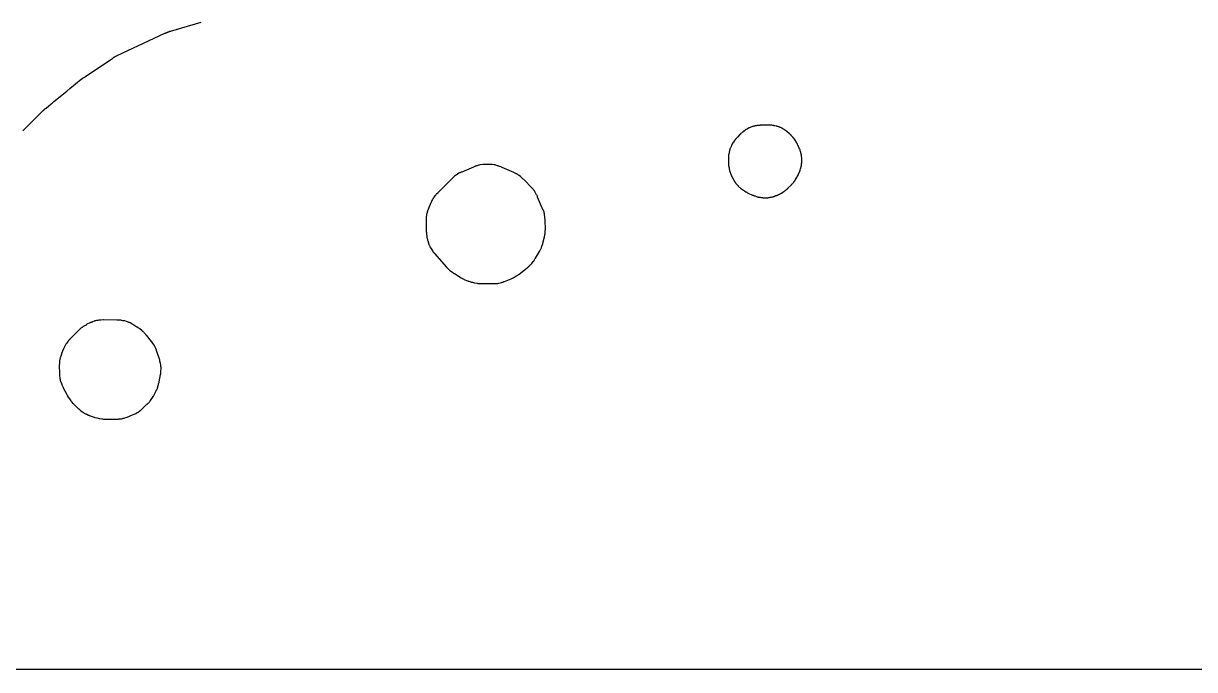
# Model space of a CAD drawing. Header units: millimetres. Extents: x 0 to 300, y 0 to 300.
# Drawn here: x 103.8 to 201.9, y -0.1 to 54.1 of the extents above; entities that cross this region are included whole.
import ezdxf

# ---------------------------------------------------------------- set-up
doc = ezdxf.new("R2010")
doc.units = ezdxf.units.MM
doc.layers.add('CUT', color=7, linetype='CONTINUOUS')

msp = doc.modelspace()

# ---------------------------------------------------------------- linework, layer by layer
at = {"layer": 'CUT'}
for points in [[(103.74, 45.1), (105.39, 46.73), (105.39, 46.74), (105.41, 46.76), (105.42, 46.77), (105.45, 46.8), (105.46, 46.8), (105.47, 46.81), (105.48, 46.82), (105.49, 46.83), (105.49, 46.84), (105.5, 46.84), (105.5, 46.85), (105.51, 46.85), (105.52, 46.86), (105.53, 46.87), (105.54, 46.87), (105.54, 46.88), (105.55, 46.89), (105.56, 46.89), (105.56, 46.9), (105.57, 46.91), (105.58, 46.91), (105.59, 46.92), (105.6, 46.93), (105.61, 46.94), (105.62, 46.95), (105.63, 46.95), (105.64, 46.96), (105.69, 47), (106.12, 47.35), (106.19, 47.41), (106.2, 47.42), (106.26, 47.47), (106.34, 47.54), (107.42, 48.42), (107.69, 48.64), (108.64, 49.41), (108.64, 49.42), (108.65, 49.43), (108.66, 49.43), (108.67, 49.44), (108.68, 49.45), (108.69, 49.45), (108.7, 49.46), (108.7, 49.47), (108.71, 49.47), (108.72, 49.47), (108.72, 49.48), (108.73, 49.48), (108.73, 49.49), (108.75, 49.5), (108.76, 49.5), (108.76, 49.51), (108.77, 49.52), (108.79, 49.53), (108.8, 49.53), (108.8, 49.54), (108.81, 49.54), (108.82, 49.54), (108.86, 49.56), (108.88, 49.57), (108.91, 49.59), (108.92, 49.59), (108.99, 49.63), (111.27, 51.18), (111.3, 51.2), (111.35, 51.24), (111.36, 51.25), (111.37, 51.25), (111.38, 51.26), (111.39, 51.26), (111.39, 51.27), (111.4, 51.27), (111.41, 51.28), (111.42, 51.29), (111.43, 51.29), (111.44, 51.3), (111.45, 51.3), (111.46, 51.31), (111.47, 51.31), (111.48, 51.31), (111.54, 51.34), (111.55, 51.35), (111.58, 51.37), (111.59, 51.38), (111.63, 51.4), (115.63, 53.26), (115.64, 53.26), (115.65, 53.26), (115.67, 53.27), (115.68, 53.28), (115.69, 53.29), (115.72, 53.3), (115.73, 53.3), (115.74, 53.31), (115.75, 53.31), (115.76, 53.32), (115.77, 53.32), (115.78, 53.32), (115.79, 53.33), (115.8, 53.33), (115.81, 53.34), (115.82, 53.34), (115.83, 53.35), (115.86, 53.36), (115.87, 53.36), (115.88, 53.37), (115.89, 53.37), (115.9, 53.37), (115.91, 53.38), (115.93, 53.39), (115.94, 53.39), (115.96, 53.39), (115.97, 53.4), (115.99, 53.41), (116.02, 53.42), (116.03, 53.42), (116.04, 53.42), (116.06, 53.43), (116.07, 53.43), (116.09, 53.43), (116.11, 53.44), (116.12, 53.44), (116.13, 53.44), (116.19, 53.46), (116.21, 53.47), (116.62, 53.59), (116.68, 53.61), (116.69, 53.61), (117.07, 53.72), (118.68, 54.2)], [(299.43, -0.05), (0.57, -0.05)]]:
    msp.add_lwpolyline(points, dxfattribs=at)
for points in [[(162.91, 41.98), (162.91, 41.95), (162.92, 41.92), (162.92, 41.9), (162.92, 41.88), (162.94, 41.82), (162.96, 41.75), (162.97, 41.71), (162.98, 41.68), (162.99, 41.66), (162.99, 41.65), (163, 41.63), (163.01, 41.61), (163.01, 41.6), (163.03, 41.54), (163.04, 41.52), (163.06, 41.47), (163.07, 41.43), (163.08, 41.41), (163.08, 41.4), (163.09, 41.39), (163.1, 41.37), (163.1, 41.36), (163.11, 41.34), (163.13, 41.3), (163.15, 41.25), (163.16, 41.24), (163.17, 41.23), (163.17, 41.22), (163.18, 41.21), (163.18, 41.2), (163.18, 41.19), (163.2, 41.17), (163.21, 41.14), (163.31, 40.97), (163.32, 40.96), (163.32, 40.95), (163.33, 40.94), (163.33, 40.93), (163.34, 40.92), (163.34, 40.91), (163.37, 40.88), (163.37, 40.87), (163.38, 40.86), (163.38, 40.85), (163.39, 40.83), (163.41, 40.8), (163.42, 40.78), (163.45, 40.74), (163.48, 40.7), (163.49, 40.69), (163.56, 40.6), (163.59, 40.58), (163.61, 40.55), (163.63, 40.53), (163.65, 40.51), (163.66, 40.51), (163.67, 40.5), (163.67, 40.49), (163.68, 40.49), (163.68, 40.48), (163.69, 40.46), (163.73, 40.41), (163.77, 40.37), (163.82, 40.33), (163.87, 40.29), (163.89, 40.27), (163.94, 40.24), (163.96, 40.22), (164.11, 40.12), (164.12, 40.12), (164.13, 40.11), (164.14, 40.1), (164.15, 40.09), (164.18, 40.07), (164.19, 40.07), (164.19, 40.06), (164.21, 40.05), (164.23, 40.04), (164.33, 39.98), (164.36, 39.97), (164.37, 39.96), (164.39, 39.94), (164.42, 39.93), (164.44, 39.92), (164.45, 39.92), (164.5, 39.88), (164.76, 39.75), (164.81, 39.73), (164.84, 39.72), (164.86, 39.71), (164.89, 39.7), (164.91, 39.69), (164.93, 39.69), (164.95, 39.68), (164.96, 39.68), (165, 39.66), (165.01, 39.66), (165.02, 39.66), (165.03, 39.65), (165.08, 39.63), (165.21, 39.58), (165.26, 39.56), (165.28, 39.56), (165.31, 39.55), (165.32, 39.55), (165.35, 39.54), (165.37, 39.54), (165.4, 39.53), (165.45, 39.52), (165.51, 39.52), (165.52, 39.52), (165.53, 39.52), (165.58, 39.51), (165.72, 39.5), (165.77, 39.49), (165.8, 39.49), (165.81, 39.49), (165.84, 39.49), (165.85, 39.49), (165.88, 39.49), (165.9, 39.49), (165.91, 39.49), (165.92, 39.48), (166, 39.48), (166.03, 39.49), (166.04, 39.49), (166.06, 39.49), (166.08, 39.49), (166.09, 39.49), (166.1, 39.49), (166.16, 39.49), (166.21, 39.5), (166.24, 39.5), (166.29, 39.51), (166.35, 39.52), (166.4, 39.53), (166.46, 39.54), (166.52, 39.55), (166.54, 39.56), (166.55, 39.56), (166.59, 39.57), (166.6, 39.57), (166.62, 39.58), (166.65, 39.58), (166.7, 39.6), (166.74, 39.62), (166.76, 39.63), (166.77, 39.63), (166.78, 39.63), (166.8, 39.64), (166.81, 39.65), (166.84, 39.66), (166.87, 39.67), (166.89, 39.68), (166.9, 39.68), (166.91, 39.68), (166.93, 39.69), (166.99, 39.71), (167.04, 39.74), (167.06, 39.75), (167.09, 39.76), (167.14, 39.78), (167.2, 39.82), (167.25, 39.84), (167.27, 39.86), (167.28, 39.86), (167.29, 39.87), (167.32, 39.88), (167.38, 39.92), (167.39, 39.93), (167.4, 39.94), (167.41, 39.94), (167.42, 39.95), (167.43, 39.96), (167.44, 39.96), (167.47, 39.98), (167.48, 39.98), (167.48, 39.99), (167.49, 40), (167.5, 40), (167.51, 40.01), (167.52, 40.01), (167.54, 40.02), (167.56, 40.04), (167.58, 40.06), (167.62, 40.09), (167.64, 40.1), (167.65, 40.11), (167.66, 40.12), (167.67, 40.12), (167.67, 40.13), (167.69, 40.14), (167.7, 40.15), (167.71, 40.16), (167.72, 40.17), (167.73, 40.18), (167.74, 40.19), (167.75, 40.19), (167.77, 40.2), (167.81, 40.24), (167.82, 40.25), (167.82, 40.26), (167.85, 40.29), (167.86, 40.29), (167.86, 40.3), (167.88, 40.31), (168.12, 40.55), (168.14, 40.57), (168.14, 40.58), (168.18, 40.62), (168.21, 40.65), (168.25, 40.68), (168.29, 40.73), (168.31, 40.75), (168.33, 40.78), (168.33, 40.79), (168.34, 40.8), (168.34, 40.81), (168.35, 40.82), (168.37, 40.85), (168.39, 40.87), (168.42, 40.91), (168.42, 40.92), (168.43, 40.93), (168.44, 40.94), (168.45, 40.95), (168.45, 40.96), (168.47, 40.99), (168.48, 41), (168.59, 41.19), (168.59, 41.2), (168.6, 41.21), (168.6, 41.22), (168.61, 41.23), (168.63, 41.25), (168.66, 41.3), (168.7, 41.38), (168.72, 41.43), (168.74, 41.48), (168.74, 41.49), (168.75, 41.5), (168.76, 41.53), (168.78, 41.56), (168.84, 41.71), (168.84, 41.72), (168.84, 41.73), (168.85, 41.75), (168.86, 41.78), (168.9, 41.92), (168.91, 41.94), (168.92, 41.97), (168.93, 42), (168.94, 42.03), (168.95, 42.06), (168.96, 42.12), (168.96, 42.13), (168.96, 42.14), (168.97, 42.16), (168.98, 42.2), (168.98, 42.22), (168.99, 42.28), (168.99, 42.29), (168.99, 42.32), (169, 42.41), (169, 42.43), (169.01, 42.44), (169.01, 42.45), (169.01, 42.47), (169.01, 42.49), (169.01, 42.54), (169.01, 42.73), (169.01, 42.74), (169.01, 42.77), (169.01, 42.79), (169.01, 42.8), (169.01, 42.81), (169.01, 42.82), (169, 42.83), (168.99, 42.95), (168.99, 42.97), (168.99, 42.99), (168.98, 43.05), (168.94, 43.24), (168.94, 43.25), (168.93, 43.26), (168.92, 43.29), (168.92, 43.3), (168.91, 43.32), (168.9, 43.36), (168.88, 43.42), (168.86, 43.48), (168.86, 43.49), (168.84, 43.54), (168.84, 43.55), (168.83, 43.56), (168.76, 43.72), (168.75, 43.74), (168.74, 43.75), (168.74, 43.76), (168.74, 43.77), (168.73, 43.8), (168.72, 43.81), (168.72, 43.82), (168.71, 43.84), (168.66, 43.94), (168.65, 43.95), (168.64, 43.96), (168.64, 43.97), (168.64, 43.98), (168.63, 44), (168.62, 44.02), (168.61, 44.03), (168.61, 44.04), (168.6, 44.06), (168.59, 44.07), (168.59, 44.08), (168.53, 44.18), (168.51, 44.21), (168.51, 44.22), (168.49, 44.24), (168.48, 44.25), (168.48, 44.26), (168.48, 44.27), (168.45, 44.31), (168.33, 44.48), (168.32, 44.48), (168.31, 44.49), (168.3, 44.51), (168.28, 44.53), (168.27, 44.54), (168.26, 44.55), (168.26, 44.56), (168.22, 44.6), (168.2, 44.62), (168.18, 44.64), (168.15, 44.67), (168.14, 44.69), (168.13, 44.69), (168.12, 44.7), (168.11, 44.71), (168.11, 44.72), (168.1, 44.73), (168.09, 44.74), (168.08, 44.75), (168.07, 44.76), (168.03, 44.8), (168, 44.82), (168, 44.83), (167.98, 44.85), (167.97, 44.85), (167.97, 44.86), (167.96, 44.87), (167.92, 44.91), (167.91, 44.91), (167.9, 44.92), (167.87, 44.95), (167.86, 44.96), (167.85, 44.96), (167.85, 44.97), (167.84, 44.98), (167.83, 44.98), (167.82, 44.99), (167.81, 45), (167.8, 45.01), (167.79, 45.01), (167.78, 45.02), (167.76, 45.03), (167.64, 45.13), (167.63, 45.13), (167.6, 45.15), (167.59, 45.16), (167.58, 45.17), (167.57, 45.17), (167.56, 45.18), (167.53, 45.2), (167.48, 45.23), (167.44, 45.25), (167.43, 45.26), (167.42, 45.26), (167.38, 45.29), (167.37, 45.29), (167.35, 45.3), (167.34, 45.3), (167.33, 45.31), (167.32, 45.31), (167.31, 45.32), (167.3, 45.33), (167.22, 45.37), (167.21, 45.38), (167.2, 45.38), (167.17, 45.39), (167.16, 45.39), (167.15, 45.4), (167.11, 45.41), (167.1, 45.42), (167.07, 45.43), (167.03, 45.44), (167.02, 45.44), (167.01, 45.45), (166.96, 45.46), (166.95, 45.46), (166.94, 45.46), (166.93, 45.46), (166.92, 45.46), (166.91, 45.47), (166.9, 45.47), (166.88, 45.47), (166.74, 45.51), (166.73, 45.51), (166.72, 45.51), (166.71, 45.52), (166.7, 45.52), (166.69, 45.52), (166.67, 45.53), (166.66, 45.53), (166.65, 45.53), (166.62, 45.54), (166.57, 45.55), (166.51, 45.56), (166.45, 45.56), (166.43, 45.56), (166.41, 45.56), (166.4, 45.56), (166.39, 45.56), (166.37, 45.56), (166.34, 45.56), (166.33, 45.56), (166.31, 45.57), (166.28, 45.57), (166.24, 45.57), (166.21, 45.57), (166.17, 45.57), (165.99, 45.57), (165.97, 45.57), (165.81, 45.56), (165.73, 45.56), (165.68, 45.56), (165.66, 45.56), (165.65, 45.56), (165.62, 45.56), (165.58, 45.56), (165.51, 45.56), (165.49, 45.55), (165.48, 45.55), (165.46, 45.55), (165.45, 45.55), (165.44, 45.55), (165.43, 45.55), (165.42, 45.55), (165.41, 45.55), (165.38, 45.55), (165.37, 45.55), (165.33, 45.54), (165.32, 45.54), (165.27, 45.53), (165.25, 45.53), (165.21, 45.52), (165.17, 45.51), (165.15, 45.51), (165.13, 45.51), (165.11, 45.5), (165.09, 45.5), (165.05, 45.49), (165.03, 45.48), (164.97, 45.47), (164.95, 45.46), (164.93, 45.45), (164.92, 45.45), (164.89, 45.44), (164.87, 45.44), (164.69, 45.37), (164.67, 45.36), (164.64, 45.35), (164.61, 45.34), (164.47, 45.27), (164.45, 45.26), (164.42, 45.24), (164.41, 45.24), (164.36, 45.21), (164.35, 45.2), (164.33, 45.19), (164.3, 45.17), (164.29, 45.16), (164.27, 45.15), (164.26, 45.14), (164.24, 45.13), (164.22, 45.11), (164.21, 45.1), (164.17, 45.07), (164.16, 45.06), (164.15, 45.06), (164.08, 45.01), (164.06, 44.99), (164.02, 44.95), (164.01, 44.95), (164, 44.94), (163.99, 44.93), (163.95, 44.9), (163.9, 44.86), (163.87, 44.82), (163.86, 44.81), (163.85, 44.8), (163.84, 44.79), (163.83, 44.78), (163.83, 44.77), (163.62, 44.56), (163.6, 44.54), (163.58, 44.52), (163.57, 44.51), (163.56, 44.5), (163.52, 44.46), (163.52, 44.45), (163.51, 44.44), (163.5, 44.43), (163.48, 44.41), (163.46, 44.39), (163.45, 44.37), (163.44, 44.36), (163.43, 44.35), (163.42, 44.34), (163.41, 44.33), (163.41, 44.32), (163.4, 44.32), (163.39, 44.3), (163.37, 44.28), (163.28, 44.15), (163.25, 44.11), (163.25, 44.1), (163.23, 44.08), (163.18, 44), (163.15, 43.95), (163.15, 43.94), (163.14, 43.92), (163.13, 43.9), (163.13, 43.89), (163.11, 43.85), (163.11, 43.84), (163.06, 43.72), (163.04, 43.67), (163.03, 43.67), (163.03, 43.66), (163.02, 43.65), (163.01, 43.63), (162.99, 43.58), (162.97, 43.52), (162.95, 43.45), (162.94, 43.39), (162.93, 43.33), (162.93, 43.32), (162.93, 43.3), (162.92, 43.26), (162.91, 43.2), (162.9, 43.19), (162.9, 43.17), (162.88, 43.08), (162.87, 43.02), (162.87, 42.96), (162.87, 42.92), (162.86, 42.72), (162.86, 42.67), (162.87, 42.4), (162.87, 42.38), (162.87, 42.37), (162.87, 42.35), (162.87, 42.3), (162.88, 42.18), (162.88, 42.16), (162.89, 42.1), (162.89, 42.07), (162.9, 42.04), (162.91, 42.01)], [(137.55, 36.56), (137.55, 36.55), (137.55, 36.51), (137.56, 36.51), (137.56, 36.49), (137.56, 36.48), (137.56, 36.47), (137.56, 36.44), (137.56, 36.43), (137.57, 36.37), (137.58, 36.33), (137.58, 36.32), (137.58, 36.31), (137.58, 36.26), (137.59, 36.19), (137.62, 36.05), (137.63, 36.04), (137.63, 36.02), (137.64, 36.01), (137.64, 36), (137.64, 35.99), (137.64, 35.98), (137.65, 35.96), (137.65, 35.94), (137.66, 35.92), (137.67, 35.89), (137.69, 35.83), (137.7, 35.81), (137.71, 35.79), (137.71, 35.78), (137.71, 35.77), (137.72, 35.72), (137.72, 35.71), (137.73, 35.66), (137.75, 35.61), (137.77, 35.57), (137.77, 35.56), (137.79, 35.52), (137.8, 35.5), (137.81, 35.47), (137.83, 35.42), (137.85, 35.38), (137.89, 35.32), (137.9, 35.31), (137.9, 35.3), (137.91, 35.29), (137.93, 35.27), (137.93, 35.26), (137.93, 35.25), (138.03, 35.09), (138.04, 35.08), (138.05, 35.06), (138.06, 35.05), (138.07, 35.04), (138.07, 35.03), (138.1, 34.99), (138.1, 34.98), (138.13, 34.93), (138.14, 34.92), (138.17, 34.89), (138.19, 34.88), (138.21, 34.86), (138.22, 34.85), (138.24, 34.82), (139.23, 33.68), (139.25, 33.67), (139.26, 33.65), (139.28, 33.61), (139.33, 33.57), (139.38, 33.52), (139.39, 33.51), (139.44, 33.46), (139.5, 33.42), (139.59, 33.34), (139.63, 33.31), (139.64, 33.3), (139.66, 33.29), (139.76, 33.21), (139.77, 33.21), (139.78, 33.21), (139.79, 33.2), (139.81, 33.18), (139.83, 33.17), (139.85, 33.15), (139.86, 33.15), (139.88, 33.14), (139.9, 33.13), (140.47, 32.78), (140.51, 32.75), (140.52, 32.75), (140.56, 32.73), (140.57, 32.72), (140.63, 32.68), (140.68, 32.66), (140.73, 32.63), (140.77, 32.61), (140.99, 32.52), (141.03, 32.51), (141.04, 32.51), (141.06, 32.5), (141.09, 32.49), (141.12, 32.48), (141.18, 32.46), (141.31, 32.42), (141.32, 32.42), (141.39, 32.4), (141.42, 32.4), (141.47, 32.39), (141.48, 32.38), (141.49, 32.38), (141.56, 32.36), (141.62, 32.35), (141.81, 32.32), (141.86, 32.31), (142, 32.3), (142.04, 32.3), (142.09, 32.3), (143.11, 32.29), (143.15, 32.29), (143.34, 32.3), (143.38, 32.3), (143.45, 32.31), (143.46, 32.31), (143.53, 32.31), (143.61, 32.33), (143.85, 32.39), (143.91, 32.41), (143.92, 32.41), (143.93, 32.41), (143.94, 32.42), (143.96, 32.42), (144.02, 32.44), (144.03, 32.45), (144.07, 32.46), (144.11, 32.47), (144.67, 32.7), (144.71, 32.72), (144.72, 32.73), (144.75, 32.74), (144.77, 32.75), (144.78, 32.75), (144.82, 32.77), (144.83, 32.77), (144.87, 32.8), (144.92, 32.83), (144.94, 32.84), (145.07, 32.93), (145.09, 32.94), (145.11, 32.95), (145.12, 32.95), (145.17, 32.97), (145.21, 33), (145.25, 33.03), (145.28, 33.06), (145.29, 33.06), (145.33, 33.09), (145.99, 33.61), (146, 33.62), (146.06, 33.66), (146.1, 33.7), (146.13, 33.72), (146.13, 33.73), (146.15, 33.74), (146.19, 33.78), (146.22, 33.81), (146.26, 33.85), (146.3, 33.9), (146.35, 33.95), (146.38, 33.98), (146.51, 34.13), (146.55, 34.18), (146.58, 34.24), (146.61, 34.29), (146.62, 34.31), (146.65, 34.36), (146.69, 34.41), (147.03, 34.98), (147.06, 35.04), (147.08, 35.1), (147.14, 35.2), (147.16, 35.24), (147.19, 35.29), (147.21, 35.34), (147.21, 35.35), (147.23, 35.39), (147.23, 35.4), (147.24, 35.42), (147.24, 35.43), (147.24, 35.44), (147.3, 35.61), (147.31, 35.65), (147.31, 35.67), (147.32, 35.69), (147.32, 35.7), (147.33, 35.74), (147.34, 35.77), (147.34, 35.78), (147.45, 36.21), (147.46, 36.26), (147.47, 36.31), (147.49, 36.42), (147.5, 36.46), (147.51, 36.55), (147.51, 36.62), (147.51, 36.69), (147.52, 36.82), (147.52, 36.87), (147.51, 37.54), (147.51, 37.6), (147.5, 37.68), (147.49, 37.74), (147.49, 37.75), (147.49, 37.79), (147.49, 37.83), (147.48, 37.88), (147.45, 38.08), (147.44, 38.13), (147.42, 38.22), (147.42, 38.24), (147.41, 38.3), (147.39, 38.35), (147.37, 38.41), (147.35, 38.46), (147.32, 38.5), (147.32, 38.51), (147.31, 38.53), (147.29, 38.56), (146.87, 39.54), (146.86, 39.58), (146.85, 39.61), (146.83, 39.67), (146.79, 39.73), (146.76, 39.78), (146.66, 39.96), (146.65, 39.98), (146.6, 40.05), (146.58, 40.08), (146.57, 40.1), (146.54, 40.15), (146.5, 40.2), (146.46, 40.24), (146.45, 40.25), (146.43, 40.28), (146.4, 40.3), (146.4, 40.31), (146.36, 40.35), (145.77, 40.95), (145.76, 40.95), (145.74, 40.97), (145.71, 41.01), (145.66, 41.05), (145.5, 41.2), (145.47, 41.24), (145.43, 41.27), (145.33, 41.34), (145.32, 41.35), (145.28, 41.38), (145.25, 41.4), (145.22, 41.42), (145.16, 41.46), (145.13, 41.47), (145.12, 41.48), (145.09, 41.49), (145.08, 41.5), (145.07, 41.5), (145.06, 41.51), (144.89, 41.59), (144.87, 41.6), (143.9, 42.03), (143.86, 42.05), (143.81, 42.06), (143.79, 42.06), (143.64, 42.11), (143.64, 42.12), (143.62, 42.13), (143.57, 42.15), (143.52, 42.16), (143.43, 42.19), (143.38, 42.21), (143.32, 42.23), (143.25, 42.24), (143.24, 42.24), (143.06, 42.26), (143.03, 42.26), (142.88, 42.27), (142.84, 42.27), (142.48, 42.27), (142.44, 42.27), (142.3, 42.26), (142.27, 42.26), (142.03, 42.23), (141.97, 42.22), (141.92, 42.2), (141.86, 42.18), (141.85, 42.18), (141.8, 42.16), (141.78, 42.16), (141.74, 42.15), (141.7, 42.14), (141.68, 42.13), (141.65, 42.12), (141.62, 42.11), (141.57, 42.08), (141.51, 42.05), (140.53, 41.64), (140.52, 41.63), (140.49, 41.62), (140.47, 41.62), (140.42, 41.6), (140.41, 41.6), (140.37, 41.58), (140.36, 41.58), (140.32, 41.56), (140.27, 41.53), (140.17, 41.47), (140.15, 41.46), (140.12, 41.44), (140.08, 41.41), (140.07, 41.4), (139.91, 41.28), (139.89, 41.27), (139.84, 41.23), (139.8, 41.19), (139.76, 41.15), (139.71, 41.1), (139.69, 41.08), (138.51, 39.89), (138.5, 39.88), (138.47, 39.85), (138.46, 39.85), (138.45, 39.84), (138.42, 39.81), (138.4, 39.8), (138.36, 39.76), (138.34, 39.72), (138.33, 39.71), (138.33, 39.7), (138.32, 39.7), (138.31, 39.69), (138.31, 39.68), (138.29, 39.66), (138.28, 39.66), (138.18, 39.53), (138.15, 39.47), (138.13, 39.45), (138.12, 39.43), (138.09, 39.39), (138.06, 39.34), (138.02, 39.26), (138.01, 39.24), (137.92, 39.04), (137.92, 39.03), (137.92, 39.02), (137.9, 38.99), (137.89, 38.98), (137.89, 38.97), (137.88, 38.94), (137.87, 38.92), (137.77, 38.68), (137.76, 38.66), (137.76, 38.65), (137.75, 38.63), (137.74, 38.62), (137.74, 38.6), (137.73, 38.58), (137.73, 38.57), (137.72, 38.56), (137.72, 38.55), (137.71, 38.52), (137.7, 38.51), (137.66, 38.38), (137.64, 38.34), (137.64, 38.33), (137.63, 38.31), (137.62, 38.27), (137.62, 38.26), (137.57, 38.09), (137.56, 38.04), (137.56, 38.02), (137.55, 37.99), (137.55, 37.98), (137.55, 37.97), (137.55, 37.95), (137.54, 37.94), (137.54, 37.93), (137.54, 37.92), (137.54, 37.91), (137.54, 37.86), (137.54, 37.84), (137.54, 37.8), (137.54, 37.78), (137.53, 37.6), (137.53, 37.57), (137.53, 37.56), (137.53, 37.53), (137.53, 37.5), (137.54, 36.74), (137.54, 36.69), (137.54, 36.64), (137.55, 36.6)], [(106.87, 24.22), (106.88, 24.17), (106.9, 24.12), (106.97, 23.93), (106.98, 23.91), (106.99, 23.87), (107, 23.86), (107.01, 23.84), (107.01, 23.83), (107.02, 23.82), (107.04, 23.76), (107.06, 23.7), (107.08, 23.67), (107.11, 23.6), (107.13, 23.57), (107.4, 23.04), (107.43, 22.99), (107.43, 22.98), (107.44, 22.96), (107.45, 22.93), (107.47, 22.91), (107.49, 22.87), (107.61, 22.67), (107.64, 22.63), (107.75, 22.48), (107.78, 22.43), (107.82, 22.39), (107.84, 22.38), (107.86, 22.36), (107.86, 22.35), (107.87, 22.33), (107.91, 22.28), (107.95, 22.24), (108.36, 21.84), (108.4, 21.8), (108.43, 21.79), (108.45, 21.77), (108.48, 21.75), (108.48, 21.74), (108.58, 21.66), (108.61, 21.64), (108.75, 21.55), (108.76, 21.54), (108.78, 21.52), (108.8, 21.5), (108.81, 21.5), (108.85, 21.46), (108.88, 21.44), (108.93, 21.41), (108.98, 21.39), (109.03, 21.38), (109.03, 21.37), (109.04, 21.37), (109.09, 21.35), (109.24, 21.28), (109.28, 21.26), (109.3, 21.25), (109.32, 21.24), (109.39, 21.21), (109.73, 21.09), (109.76, 21.08), (109.93, 21.03), (109.96, 21.03), (110.13, 20.99), (110.19, 20.98), (110.37, 20.96), (110.4, 20.95), (110.41, 20.95), (110.42, 20.95), (110.49, 20.93), (110.56, 20.93), (111.57, 20.93), (111.62, 20.93), (111.7, 20.94), (111.71, 20.94), (111.75, 20.94), (111.75, 20.95), (111.79, 20.95), (111.93, 20.97), (111.94, 20.97), (112.01, 20.97), (112.09, 20.99), (112.12, 21), (112.15, 21.01), (112.18, 21.01), (112.21, 21.02), (112.23, 21.02), (112.28, 21.04), (112.47, 21.11), (112.48, 21.11), (112.94, 21.3), (113.07, 21.34), (113.14, 21.37), (113.2, 21.41), (113.21, 21.41), (113.33, 21.48), (113.4, 21.52), (113.54, 21.62), (113.58, 21.65), (113.58, 21.66), (113.59, 21.66), (113.6, 21.67), (113.62, 21.69), (113.65, 21.71), (113.69, 21.75), (113.71, 21.77), (113.72, 21.78), (113.74, 21.8), (113.75, 21.81), (114.03, 22.08), (114.05, 22.1), (114.1, 22.15), (114.14, 22.19), (114.15, 22.19), (114.17, 22.21), (114.19, 22.22), (114.24, 22.26), (114.29, 22.3), (114.33, 22.34), (114.36, 22.39), (114.38, 22.42), (114.4, 22.44), (114.4, 22.45), (114.41, 22.46), (114.42, 22.46), (114.44, 22.5), (114.55, 22.65), (114.59, 22.7), (114.66, 22.82), (114.68, 22.85), (114.69, 22.87), (114.7, 22.89), (114.71, 22.91), (114.9, 23.3), (114.91, 23.31), (114.95, 23.39), (114.96, 23.4), (114.99, 23.45), (115.01, 23.5), (115.03, 23.56), (115.09, 23.75), (115.11, 23.81), (115.12, 23.87), (115.12, 23.9), (115.12, 23.92), (115.13, 23.94), (115.14, 23.96), (115.16, 24.01), (115.17, 24.07), (115.28, 24.68), (115.28, 24.71), (115.29, 24.74), (115.29, 24.75), (115.3, 24.81), (115.31, 24.86), (115.31, 24.91), (115.31, 24.97), (115.32, 25.16), (115.32, 25.19), (115.32, 25.24), (115.32, 25.3), (115.31, 25.33), (115.31, 25.36), (115.31, 25.39), (115.3, 25.45), (115.29, 25.49), (115.27, 25.6), (115.27, 25.63), (115.26, 25.65), (115.25, 25.71), (115.23, 25.78), (115.23, 25.81), (115.22, 25.83), (115.22, 25.84), (115.21, 25.87), (115.21, 25.89), (115.19, 25.96), (114.98, 26.59), (114.96, 26.65), (114.95, 26.67), (114.94, 26.69), (114.94, 26.7), (114.93, 26.71), (114.88, 26.84), (114.88, 26.85), (114.86, 26.9), (114.82, 26.97), (114.82, 26.98), (114.8, 27.01), (114.79, 27.04), (114.78, 27.05), (114.76, 27.1), (114.69, 27.21), (114.66, 27.25), (114.54, 27.41), (114.53, 27.43), (114.1, 27.96), (114.08, 27.98), (114.05, 28.01), (114.02, 28.05), (114.01, 28.06), (114, 28.07), (113.92, 28.17), (113.88, 28.22), (113.83, 28.26), (113.82, 28.27), (113.78, 28.31), (113.73, 28.35), (113.7, 28.37), (113.55, 28.49), (113.51, 28.52), (113.41, 28.59), (113.39, 28.6), (113.36, 28.62), (113.34, 28.63), (113.31, 28.65), (113.3, 28.65), (112.97, 28.85), (112.95, 28.87), (112.91, 28.9), (112.86, 28.93), (112.73, 29), (112.68, 29.02), (112.67, 29.02), (112.63, 29.04), (112.59, 29.06), (112.57, 29.06), (112.5, 29.09), (112.43, 29.12), (112.29, 29.16), (112.24, 29.17), (112.19, 29.18), (112.14, 29.18), (112.13, 29.18), (112.11, 29.18), (112.04, 29.19), (112.01, 29.2), (111.95, 29.22), (111.88, 29.23), (111.82, 29.23), (111.73, 29.24), (111.68, 29.24), (111.62, 29.24), (110.5, 29.25), (110.46, 29.25), (110.28, 29.24), (110.25, 29.24), (110.23, 29.24), (110.18, 29.24), (110.12, 29.23), (110.02, 29.21), (109.9, 29.19), (109.84, 29.18), (109.78, 29.16), (109.74, 29.14), (109.73, 29.13), (109.58, 29.08), (109.56, 29.07), (109.54, 29.07), (109.5, 29.05), (109.49, 29.05), (109.47, 29.04), (109.45, 29.04), (109.43, 29.03), (109.4, 29.02), (109.38, 29.01), (109.35, 29), (109.3, 28.98), (109.16, 28.91), (109.11, 28.88), (109.06, 28.84), (109.04, 28.82), (108.86, 28.72), (108.82, 28.7), (108.77, 28.67), (108.73, 28.64), (108.71, 28.62), (108.68, 28.6), (108.66, 28.59), (108.65, 28.58), (108.61, 28.56), (108.54, 28.5), (108.51, 28.46), (108.48, 28.43), (108.44, 28.39), (108.41, 28.36), (107.73, 27.68), (107.68, 27.64), (107.64, 27.6), (107.64, 27.59), (107.63, 27.58), (107.6, 27.55), (107.59, 27.54), (107.59, 27.53), (107.58, 27.53), (107.57, 27.52), (107.57, 27.51), (107.56, 27.5), (107.55, 27.49), (107.54, 27.47), (107.53, 27.46), (107.52, 27.44), (107.4, 27.28), (107.35, 27.21), (107.32, 27.16), (107.29, 27.11), (107.26, 27.06), (107.26, 27.05), (107.24, 27.01), (107.23, 26.99), (107.22, 26.96), (107.22, 26.95), (107.21, 26.94), (107.2, 26.93), (107.18, 26.89), (107.18, 26.88), (107.15, 26.83), (106.99, 26.43), (106.98, 26.4), (106.97, 26.37), (106.89, 26.13), (106.88, 26.09), (106.83, 25.9), (106.82, 25.85), (106.81, 25.81), (106.81, 25.8), (106.8, 25.73), (106.8, 25.66), (106.8, 25.62), (106.79, 25.42), (106.79, 25.38), (106.8, 24.8), (106.8, 24.76), (106.8, 24.71), (106.81, 24.58), (106.82, 24.55), (106.84, 24.4), (106.85, 24.33), (106.85, 24.31), (106.86, 24.28)]]:
    msp.add_lwpolyline(points, close=True, dxfattribs=at)

doc.saveas('drawing.dxf')
